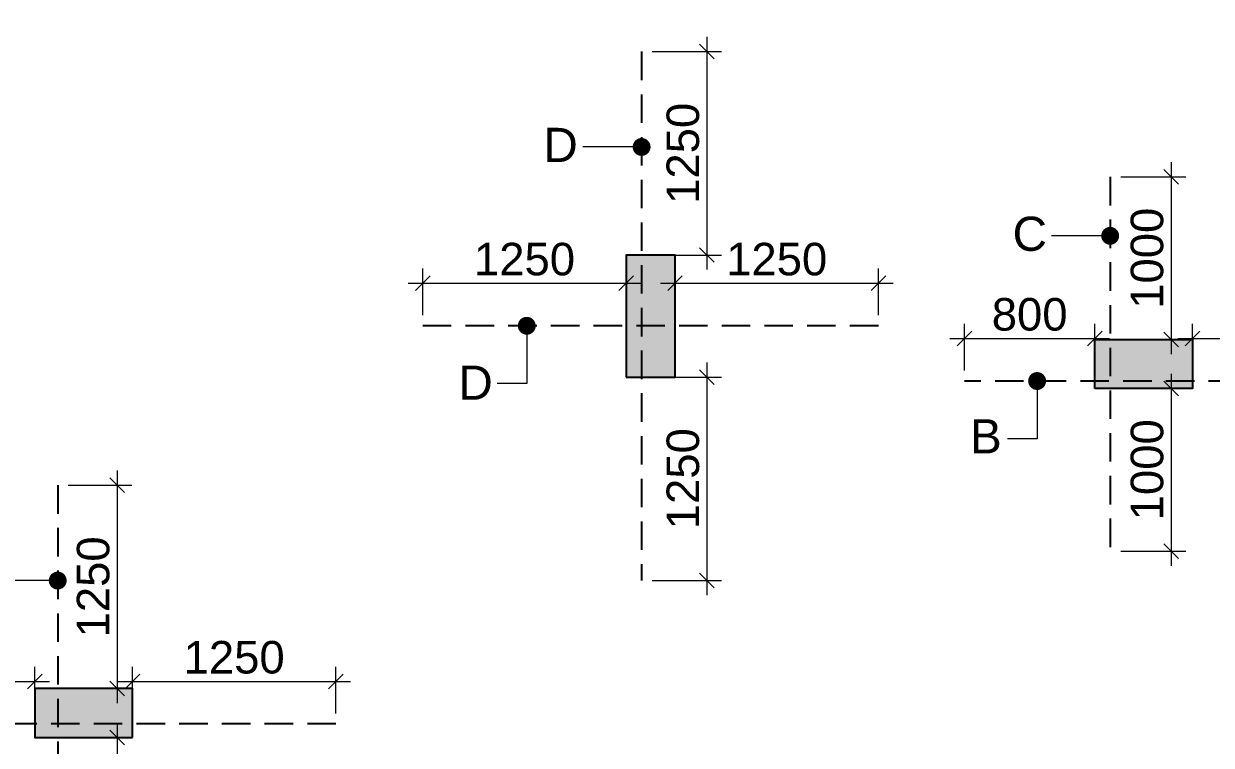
# Model space of a CAD drawing. Header units: millimetres. Extents: x 1123469 to 1883119, y -126924 to 196924.
# Drawn here: x 1529276 to 1536575, y 137606 to 142041 of the extents above; entities that cross this region are included whole.
import ezdxf

# ---------------------------------------------------------------- set-up
doc = ezdxf.new("R2010")
doc.units = ezdxf.units.MM
doc.header["$LTSCALE"] = 500
doc.header["$MEASUREMENT"] = 0
doc.header["$PDMODE"] = 34
doc.linetypes.add('CONTINOUS', pattern=[0])
doc.linetypes.add('HIDDEN', pattern=[0.375, 0.25, -0.125])
doc.layers.get('Defpoints').update_dxf_attribs({"lineweight": 0})
for name, color, linetype, lineweight in [('ARWO', 1, 'Continuous', 18), ('CUT OUT', 1, 'Continuous', 13), ('S - SUNK', 251, 'Continuous', 0), ('TOWER COL HATCH', 253, 'Continuous', 20)]:
    doc.layers.add(name, color=color, linetype=linetype, lineweight=lineweight)
for name, color, linetype in [('COL. DIM', 3, 'Continuous'), ('reinf.', 4, 'Continuous'), ('TEXT 1', 1, 'Continuous'), ('TOWER AREA COLUMN.', 6, 'Continuous')]:
    doc.layers.add(name, color=color, linetype=linetype)
doc.styles.add('3mm', font='arial.ttf')
doc.dimstyles.new('PARAMVEER', dxfattribs={"dimtxt": 200, "dimasz": 100, "dimexe": 0, "dimexo": 25, "dimgap": 10, "dimtad": 1, "dimdec": 0, "dimrnd": 5, "dimzin": 0, "dimdsep": 46, "dimtxsty": '3mm', "dimblk": 'OBLIQUE', "dimcen": 0.09, "dimdle": 75, "dimclrd": 1, "dimclre": 1, "dimclrt": 3, "dimadec": 0, "dimazin": 0, "dimtfac": 1, "dimtdec": 0, "dimtmove": 1, "dimatfit": 3, "dimfxl": 100, "dimtolj": 1, "dimtzin": 0, "dimlwd": 18, "dimlwe": 5, "dimarcsym": 0})
doc.dimstyles.new('PARAMVEER BEAM', dxfattribs={"dimtxt": 200, "dimasz": 100, "dimexe": 0, "dimexo": 0, "dimgap": 10, "dimtad": 1, "dimdec": 0, "dimzin": 0, "dimdsep": 46, "dimtxsty": '3mm', "dimblk": 'ARCHTICK', "dimcen": 0.09, "dimdle": 75, "dimclrd": 1, "dimclre": 1, "dimclrt": 3, "dimadec": 0, "dimazin": 0, "dimtfac": 1, "dimtdec": 0, "dimtmove": 1, "dimatfit": 3, "dimfxl": 100, "dimtolj": 1, "dimtzin": 0, "dimlwd": 18, "dimlwe": 5, "dimarcsym": 0})

# ---------------------------------------------------------------- blocks, each defined once
blk = doc.blocks.new('3tgra')
at = {"layer": 'TOWER COL HATCH'}
h = blk.add_hatch(color=253, dxfattribs=at)
h.dxf.hatch_style = 1
h.paths.add_polyline_path([(1372585.5, 76846.9), (1372285.5, 76846.9), (1372285.5, 77596.9), (1372585.5, 77596.9)])
h = blk.add_hatch(color=253, dxfattribs=at)
h.dxf.hatch_style = 1
h.paths.add_polyline_path([(1369705.6, 76776.9), (1369705.6, 77076.9), (1369105.6, 77076.9), (1369105.6, 76776.9)])
h = blk.add_hatch(color=253, dxfattribs=at)
h.dxf.hatch_style = 1
h.paths.add_polyline_path([(1375620.3, 74631.8), (1375620.3, 74931.8), (1376220.3, 74931.8), (1376220.3, 74631.8)])
at = {"layer": 'TOWER AREA COLUMN.', "color": 4}
for points in [[(1372585.5, 76846.9), (1372285.5, 76846.9), (1372285.5, 77596.9), (1372585.5, 77596.9)], [(1369705.6, 76776.9), (1369705.6, 77076.9), (1369105.6, 77076.9), (1369105.6, 76776.9)], [(1375620.3, 74631.8), (1375620.3, 74931.8), (1376220.3, 74931.8), (1376220.3, 74631.8)]]:
    blk.add_lwpolyline(points, close=True, dxfattribs=at)
blk = doc.blocks.new('_Oblique')
at = {"color": 0, "linetype": 'ByBlock', "lineweight": -2}
blk.add_line((-0.5, -0.5), (0.5, 0.5), dxfattribs=at)
blk = doc.blocks.new('*D1014')
at = {"layer": 'COL. DIM', "color": 1, "lineweight": 18, "ltscale": 10, "transparency": 16777216}
blk.add_line((1536328.9, 139889.4), (1536328.9, 138709.4), dxfattribs=at)
at = {"layer": 'COL. DIM', "color": 1, "linetype": 'CONTINOUS', "lineweight": 5, "ltscale": 10, "transparency": 16777216}
for p, q in [((1536018.9, 139799.4), (1536418.9, 139799.4)), ((1536018.9, 138799.4), (1536418.9, 138799.4))]:
    blk.add_line(p, q, dxfattribs=at)
at = {"layer": 'Defpoints', "color": 0, "ltscale": 10, "transparency": 16777216}
for p in [(1535953.9, 139799.4), (1535953.9, 138799.4), (1536328.9, 138799.4)]:
    blk.add_point(p, dxfattribs=at)
at = {"layer": 'COL. DIM', "color": 1, "lineweight": 18, "ltscale": 10, "transparency": 16777216, "xscale": 90, "yscale": 90, "zscale": 90}
for p, rotation in [((1536328.9, 139799.4), 90), ((1536328.9, 138799.4), 270)]:
    blk.add_blockref('_Oblique', p, dxfattribs=dict(at, rotation=rotation))
at = {"layer": 'COL. DIM', "color": 3, "ltscale": 10, "transparency": 16777216, "insert": (1536181.8, 139299.4), "char_height": 200, "attachment_point": 5, "rotation": 90, "style": '3mm'}
blk.add_mtext('\\A1;1000', dxfattribs=at)
blk = doc.blocks.new('_ArchTick')
at = {"color": 0, "linetype": 'ByBlock', "const_width": 0.15}
blk.add_lwpolyline([(-0.5, -0.5), (0.5, 0.5)], dxfattribs=at)
blk = doc.blocks.new('*D1015')
at = {"layer": 'COL. DIM', "color": 1, "linetype": 'CONTINOUS', "lineweight": 5, "ltscale": 10, "transparency": 16777216}
for p, q in [((1535059.2, 139909.8), (1535059.2, 140196.3)), ((1535859.2, 139909.8), (1535859.2, 140196.3))]:
    blk.add_line(p, q, dxfattribs=at)
at = {"layer": 'COL. DIM', "color": 1, "lineweight": 18, "ltscale": 10, "transparency": 16777216}
blk.add_line((1534969.2, 140106.3), (1535949.2, 140106.3), dxfattribs=at)
at = {"layer": 'Defpoints', "color": 0, "ltscale": 10, "transparency": 16777216}
for p in [(1535859.2, 140106.3), (1535059.2, 139844.8), (1535859.2, 139844.8)]:
    blk.add_point(p, dxfattribs=at)
at = {"layer": 'COL. DIM', "color": 1, "lineweight": 18, "ltscale": 10, "transparency": 16777216, "xscale": 90, "yscale": 90, "zscale": 90, "rotation": 180}
blk.add_blockref('_Oblique', (1535059.2, 140106.3), dxfattribs=at)
at = {"layer": 'COL. DIM', "color": 1, "lineweight": 18, "ltscale": 10, "transparency": 16777216, "xscale": 90, "yscale": 90, "zscale": 90}
blk.add_blockref('_Oblique', (1535859.2, 140106.3), dxfattribs=at)
at = {"layer": 'COL. DIM', "color": 3, "ltscale": 10, "transparency": 16777216, "insert": (1535459.2, 140253.4), "char_height": 200, "attachment_point": 5, "style": '3mm'}
blk.add_mtext('\\A1;800', dxfattribs=at)
blk = doc.blocks.new('*D1016')
at = {"layer": 'COL. DIM', "color": 1, "lineweight": 18, "ltscale": 10, "transparency": 16777216}
blk.add_line((1536328.9, 141189.4), (1536328.9, 140009.4), dxfattribs=at)
at = {"layer": 'COL. DIM', "color": 1, "linetype": 'CONTINOUS', "lineweight": 5, "ltscale": 10, "transparency": 16777216}
for p, q in [((1536018.9, 141099.4), (1536418.9, 141099.4)), ((1536018.9, 140099.4), (1536418.9, 140099.4))]:
    blk.add_line(p, q, dxfattribs=at)
at = {"layer": 'Defpoints', "color": 0, "ltscale": 10, "transparency": 16777216}
for p in [(1535953.9, 141099.4), (1535953.9, 140099.4), (1536328.9, 140099.4)]:
    blk.add_point(p, dxfattribs=at)
at = {"layer": 'COL. DIM', "color": 1, "lineweight": 18, "ltscale": 10, "transparency": 16777216, "xscale": 90, "yscale": 90, "zscale": 90}
for p, rotation in [((1536328.9, 141099.4), 90), ((1536328.9, 140099.4), 270)]:
    blk.add_blockref('_Oblique', p, dxfattribs=dict(at, rotation=rotation))
at = {"layer": 'COL. DIM', "color": 3, "ltscale": 10, "transparency": 16777216, "insert": (1536181.8, 140599.4), "char_height": 200, "attachment_point": 5, "rotation": 90, "style": '3mm'}
blk.add_mtext('\\A1;1000', dxfattribs=at)
blk = doc.blocks.new('*D1017')
at = {"layer": 'COL. DIM', "color": 1, "lineweight": 18, "ltscale": 10, "transparency": 16777216}
blk.add_line((1533475.8, 139959.4), (1533475.8, 138529.4), dxfattribs=at)
at = {"layer": 'COL. DIM', "color": 1, "linetype": 'CONTINOUS', "lineweight": 5, "ltscale": 10, "transparency": 16777216}
for p, q in [((1533139, 139869.4), (1533565.8, 139869.4)), ((1533139, 138619.4), (1533565.8, 138619.4))]:
    blk.add_line(p, q, dxfattribs=at)
at = {"layer": 'Defpoints', "color": 0, "ltscale": 10, "transparency": 16777216}
for p in [(1533074, 139869.4), (1533074, 138619.4), (1533475.8, 138619.4)]:
    blk.add_point(p, dxfattribs=at)
at = {"layer": 'COL. DIM', "color": 1, "lineweight": 18, "ltscale": 10, "transparency": 16777216, "xscale": 90, "yscale": 90, "zscale": 90}
for p, rotation in [((1533475.8, 139869.4), 90), ((1533475.8, 138619.4), 270)]:
    blk.add_blockref('_Oblique', p, dxfattribs=dict(at, rotation=rotation))
at = {"layer": 'COL. DIM', "color": 3, "ltscale": 10, "transparency": 16777216, "insert": (1533328.7, 139244.4), "char_height": 200, "attachment_point": 5, "rotation": 90, "style": '3mm'}
blk.add_mtext('\\A1;1250', dxfattribs=at)
blk = doc.blocks.new('*D1018')
at = {"layer": 'COL. DIM', "color": 1, "linetype": 'CONTINOUS', "lineweight": 5, "ltscale": 10, "transparency": 16777216}
for p, q in [((1531729.3, 140249.3), (1531729.3, 140535.8)), ((1532979.3, 140249.3), (1532979.3, 140535.8))]:
    blk.add_line(p, q, dxfattribs=at)
at = {"layer": 'COL. DIM', "color": 1, "lineweight": 18, "ltscale": 10, "transparency": 16777216}
blk.add_line((1531639.3, 140445.8), (1533069.3, 140445.8), dxfattribs=at)
at = {"layer": 'Defpoints', "color": 0, "ltscale": 10, "transparency": 16777216}
for p in [(1532979.3, 140445.8), (1531729.3, 140184.3), (1532979.3, 140184.3)]:
    blk.add_point(p, dxfattribs=at)
at = {"layer": 'COL. DIM', "color": 1, "lineweight": 18, "ltscale": 10, "transparency": 16777216, "xscale": 90, "yscale": 90, "zscale": 90, "rotation": 180}
blk.add_blockref('_Oblique', (1531729.3, 140445.8), dxfattribs=at)
at = {"layer": 'COL. DIM', "color": 1, "lineweight": 18, "ltscale": 10, "transparency": 16777216, "xscale": 90, "yscale": 90, "zscale": 90}
blk.add_blockref('_Oblique', (1532979.3, 140445.8), dxfattribs=at)
at = {"layer": 'COL. DIM', "color": 3, "ltscale": 10, "transparency": 16777216, "insert": (1532354.3, 140592.9), "char_height": 200, "attachment_point": 5, "style": '3mm'}
blk.add_mtext('\\A1;1250', dxfattribs=at)
blk = doc.blocks.new('*D1019')
at = {"layer": 'COL. DIM', "color": 1, "lineweight": 18, "ltscale": 10, "transparency": 16777216}
blk.add_line((1533475.8, 141959.4), (1533475.8, 140529.4), dxfattribs=at)
at = {"layer": 'COL. DIM', "color": 1, "linetype": 'CONTINOUS', "lineweight": 5, "ltscale": 10, "transparency": 16777216}
for p, q in [((1533139, 141869.4), (1533565.8, 141869.4)), ((1533139, 140619.4), (1533565.8, 140619.4))]:
    blk.add_line(p, q, dxfattribs=at)
at = {"layer": 'Defpoints', "color": 0, "ltscale": 10, "transparency": 16777216}
for p in [(1533074, 141869.4), (1533074, 140619.4), (1533475.8, 140619.4)]:
    blk.add_point(p, dxfattribs=at)
at = {"layer": 'COL. DIM', "color": 1, "lineweight": 18, "ltscale": 10, "transparency": 16777216, "xscale": 90, "yscale": 90, "zscale": 90}
for p, rotation in [((1533475.8, 141869.4), 90), ((1533475.8, 140619.4), 270)]:
    blk.add_blockref('_Oblique', p, dxfattribs=dict(at, rotation=rotation))
at = {"layer": 'COL. DIM', "color": 3, "ltscale": 10, "transparency": 16777216, "insert": (1533328.7, 141244.4), "char_height": 200, "attachment_point": 5, "rotation": 90, "style": '3mm'}
blk.add_mtext('\\A1;1250', dxfattribs=at)
blk = doc.blocks.new('*D1020')
at = {"layer": 'COL. DIM', "color": 1, "linetype": 'CONTINOUS', "lineweight": 5, "ltscale": 10, "transparency": 16777216}
for p, q in [((1536459.2, 139909.8), (1536459.2, 140196.3)), ((1537259.2, 139909.8), (1537259.2, 140196.3))]:
    blk.add_line(p, q, dxfattribs=at)
at = {"layer": 'COL. DIM', "color": 1, "lineweight": 18, "ltscale": 10, "transparency": 16777216}
blk.add_line((1536369.2, 140106.3), (1537349.2, 140106.3), dxfattribs=at)
at = {"layer": 'Defpoints', "color": 0, "ltscale": 10, "transparency": 16777216}
for p in [(1537259.2, 140106.3), (1536459.2, 139844.8), (1537259.2, 139844.8)]:
    blk.add_point(p, dxfattribs=at)
at = {"layer": 'COL. DIM', "color": 1, "lineweight": 18, "ltscale": 10, "transparency": 16777216, "xscale": 90, "yscale": 90, "zscale": 90, "rotation": 180}
blk.add_blockref('_Oblique', (1536459.2, 140106.3), dxfattribs=at)
at = {"layer": 'COL. DIM', "color": 1, "lineweight": 18, "ltscale": 10, "transparency": 16777216, "xscale": 90, "yscale": 90, "zscale": 90}
blk.add_blockref('_Oblique', (1537259.2, 140106.3), dxfattribs=at)
at = {"layer": 'COL. DIM', "color": 3, "ltscale": 10, "transparency": 16777216, "insert": (1536859.2, 140253.4), "char_height": 200, "attachment_point": 5, "style": '3mm'}
blk.add_mtext('\\A1;800', dxfattribs=at)
blk = doc.blocks.new('*D1021')
at = {"layer": 'COL. DIM', "color": 1, "linetype": 'CONTINOUS', "lineweight": 5, "ltscale": 10, "transparency": 16777216}
for p, q in [((1533279.3, 140249.3), (1533279.3, 140535.8)), ((1534529.3, 140249.3), (1534529.3, 140535.8))]:
    blk.add_line(p, q, dxfattribs=at)
at = {"layer": 'COL. DIM', "color": 1, "lineweight": 18, "ltscale": 10, "transparency": 16777216}
blk.add_line((1533189.3, 140445.8), (1534619.3, 140445.8), dxfattribs=at)
at = {"layer": 'Defpoints', "color": 0, "ltscale": 10, "transparency": 16777216}
for p in [(1534529.3, 140445.8), (1533279.3, 140184.3), (1534529.3, 140184.3)]:
    blk.add_point(p, dxfattribs=at)
at = {"layer": 'COL. DIM', "color": 1, "lineweight": 18, "ltscale": 10, "transparency": 16777216, "xscale": 90, "yscale": 90, "zscale": 90, "rotation": 180}
blk.add_blockref('_Oblique', (1533279.3, 140445.8), dxfattribs=at)
at = {"layer": 'COL. DIM', "color": 1, "lineweight": 18, "ltscale": 10, "transparency": 16777216, "xscale": 90, "yscale": 90, "zscale": 90}
blk.add_blockref('_Oblique', (1534529.3, 140445.8), dxfattribs=at)
at = {"layer": 'COL. DIM', "color": 3, "ltscale": 10, "transparency": 16777216, "insert": (1533904.3, 140592.9), "char_height": 200, "attachment_point": 5, "style": '3mm'}
blk.add_mtext('\\A1;1250', dxfattribs=at)
blk = doc.blocks.new('*D1025')
at = {"layer": 'COL. DIM', "color": 1, "lineweight": 18, "ltscale": 10, "transparency": 16777216}
blk.add_line((1529851.1, 137744.3), (1529851.1, 136314.3), dxfattribs=at)
at = {"layer": 'COL. DIM', "color": 1, "linetype": 'CONTINOUS', "lineweight": 5, "ltscale": 10, "transparency": 16777216}
for p, q in [((1529550.1, 137654.3), (1529941.1, 137654.3)), ((1529550.1, 136404.3), (1529941.1, 136404.3))]:
    blk.add_line(p, q, dxfattribs=at)
at = {"layer": 'Defpoints', "color": 0, "ltscale": 10, "transparency": 16777216}
for p in [(1529485.1, 137654.3), (1529485.1, 136404.3), (1529851.1, 136404.3)]:
    blk.add_point(p, dxfattribs=at)
at = {"layer": 'COL. DIM', "color": 1, "lineweight": 18, "ltscale": 10, "transparency": 16777216, "xscale": 90, "yscale": 90, "zscale": 90}
for p, rotation in [((1529851.1, 137654.3), 90), ((1529851.1, 136404.3), 270)]:
    blk.add_blockref('_Oblique', p, dxfattribs=dict(at, rotation=rotation))
at = {"layer": 'COL. DIM', "color": 3, "ltscale": 10, "transparency": 16777216, "insert": (1529703.9, 137029.3), "char_height": 200, "attachment_point": 5, "rotation": 90, "style": '3mm'}
blk.add_mtext('\\A1;1250', dxfattribs=at)
blk = doc.blocks.new('*D1026')
at = {"layer": 'COL. DIM', "color": 1, "linetype": 'CONTINOUS', "lineweight": 5, "ltscale": 10, "transparency": 16777216}
for p, q in [((1528094.6, 137802.1), (1528094.6, 138088.6)), ((1529344.6, 137802.1), (1529344.6, 138088.6))]:
    blk.add_line(p, q, dxfattribs=at)
at = {"layer": 'COL. DIM', "color": 1, "lineweight": 18, "ltscale": 10, "transparency": 16777216}
blk.add_line((1528004.6, 137998.6), (1529434.6, 137998.6), dxfattribs=at)
at = {"layer": 'Defpoints', "color": 0, "ltscale": 10, "transparency": 16777216}
for p in [(1529344.6, 137998.6), (1528094.6, 137737.1), (1529344.6, 137737.1)]:
    blk.add_point(p, dxfattribs=at)
at = {"layer": 'COL. DIM', "color": 1, "lineweight": 18, "ltscale": 10, "transparency": 16777216, "xscale": 90, "yscale": 90, "zscale": 90, "rotation": 180}
blk.add_blockref('_Oblique', (1528094.6, 137998.6), dxfattribs=at)
at = {"layer": 'COL. DIM', "color": 1, "lineweight": 18, "ltscale": 10, "transparency": 16777216, "xscale": 90, "yscale": 90, "zscale": 90}
blk.add_blockref('_Oblique', (1529344.6, 137998.6), dxfattribs=at)
at = {"layer": 'COL. DIM', "color": 3, "ltscale": 10, "transparency": 16777216, "insert": (1528719.6, 138145.7), "char_height": 200, "attachment_point": 5, "style": '3mm'}
blk.add_mtext('\\A1;1250', dxfattribs=at)
blk = doc.blocks.new('*D1027')
at = {"layer": 'COL. DIM', "color": 1, "lineweight": 18, "ltscale": 10, "transparency": 16777216}
blk.add_line((1529851.1, 139294.3), (1529851.1, 137864.3), dxfattribs=at)
at = {"layer": 'COL. DIM', "color": 1, "linetype": 'CONTINOUS', "lineweight": 5, "ltscale": 10, "transparency": 16777216}
for p, q in [((1529550.1, 139204.3), (1529941.1, 139204.3)), ((1529550.1, 137954.3), (1529941.1, 137954.3))]:
    blk.add_line(p, q, dxfattribs=at)
at = {"layer": 'Defpoints', "color": 0, "ltscale": 10, "transparency": 16777216}
for p in [(1529485.1, 139204.3), (1529485.1, 137954.3), (1529851.1, 137954.3)]:
    blk.add_point(p, dxfattribs=at)
at = {"layer": 'COL. DIM', "color": 1, "lineweight": 18, "ltscale": 10, "transparency": 16777216, "xscale": 90, "yscale": 90, "zscale": 90}
for p, rotation in [((1529851.1, 139204.3), 90), ((1529851.1, 137954.3), 270)]:
    blk.add_blockref('_Oblique', p, dxfattribs=dict(at, rotation=rotation))
at = {"layer": 'COL. DIM', "color": 3, "ltscale": 10, "transparency": 16777216, "insert": (1529703.9, 138579.3), "char_height": 200, "attachment_point": 5, "rotation": 90, "style": '3mm'}
blk.add_mtext('\\A1;1250', dxfattribs=at)
blk = doc.blocks.new('*D1028')
at = {"layer": 'COL. DIM', "color": 1, "linetype": 'CONTINOUS', "lineweight": 5, "ltscale": 10, "transparency": 16777216}
for p, q in [((1529944.6, 137802.1), (1529944.6, 138088.6)), ((1531194.6, 137802.1), (1531194.6, 138088.6))]:
    blk.add_line(p, q, dxfattribs=at)
at = {"layer": 'COL. DIM', "color": 1, "lineweight": 18, "ltscale": 10, "transparency": 16777216}
blk.add_line((1529854.6, 137998.6), (1531284.6, 137998.6), dxfattribs=at)
at = {"layer": 'Defpoints', "color": 0, "ltscale": 10, "transparency": 16777216}
for p in [(1531194.6, 137998.6), (1529944.6, 137737.1), (1531194.6, 137737.1)]:
    blk.add_point(p, dxfattribs=at)
at = {"layer": 'COL. DIM', "color": 1, "lineweight": 18, "ltscale": 10, "transparency": 16777216, "xscale": 90, "yscale": 90, "zscale": 90, "rotation": 180}
blk.add_blockref('_Oblique', (1529944.6, 137998.6), dxfattribs=at)
at = {"layer": 'COL. DIM', "color": 1, "lineweight": 18, "ltscale": 10, "transparency": 16777216, "xscale": 90, "yscale": 90, "zscale": 90}
blk.add_blockref('_Oblique', (1531194.6, 137998.6), dxfattribs=at)
at = {"layer": 'COL. DIM', "color": 3, "ltscale": 10, "transparency": 16777216, "insert": (1530569.6, 138145.7), "char_height": 200, "attachment_point": 5, "style": '3mm'}
blk.add_mtext('\\A1;1250', dxfattribs=at)
blk = doc.blocks.new('*D2624')
at = {"layer": 'COL. DIM', "color": 1, "linetype": 'CONTINOUS', "lineweight": 5, "ltscale": 10, "transparency": 16777216}
for p, q in [((1726903.3, 142855.3), (1726903.3, 142349.5)), ((1727203.3, 141672.5), (1727203.3, 142529.5))]:
    blk.add_line(p, q, dxfattribs=at)
at = {"layer": 'COL. DIM', "color": 1, "lineweight": 18, "ltscale": 10, "transparency": 16777216}
blk.add_line((1726813.3, 142439.5), (1727293.3, 142439.5), dxfattribs=at)
at = {"layer": 'Defpoints', "color": 0, "ltscale": 10, "transparency": 16777216}
for p in [(1726903.3, 142920.3), (1727203.3, 142439.5), (1727203.3, 141607.5), (1405055.6, 139394.2), (1364890.6, 126979.3), (1364890.6, 124332.9)]:
    blk.add_point(p, dxfattribs=at)
at = {"layer": 'S - SUNK', "color": 1, "lineweight": 18, "ltscale": 10, "transparency": 16777216}
blk.add_line((1405130.6, 124332.9), (1364815.6, 124332.9), dxfattribs=at)
at = {"layer": 'S - SUNK', "color": 1, "lineweight": 5, "ltscale": 10, "transparency": 16777216}
for p, q in [((1364890.6, 124333.1), (1364890.6, 124332.9)), ((1405055.6, 124333.1), (1405055.6, 124332.9))]:
    blk.add_line(p, q, dxfattribs=at)
at = {"layer": 'COL. DIM', "color": 1, "lineweight": 18, "ltscale": 10, "transparency": 16777216, "xscale": 90, "yscale": 90, "zscale": 90, "rotation": 180}
blk.add_blockref('_Oblique', (1726903.3, 142439.5), dxfattribs=at)
at = {"layer": 'COL. DIM', "color": 1, "lineweight": 18, "ltscale": 10, "transparency": 16777216, "xscale": 90, "yscale": 90, "zscale": 90}
blk.add_blockref('_Oblique', (1727203.3, 142439.5), dxfattribs=at)
at = {"layer": 'S - SUNK', "color": 1, "lineweight": 18, "ltscale": 10, "transparency": 16777216, "xscale": 100, "yscale": 100, "zscale": 100, "rotation": 180}
blk.add_blockref('_Oblique', (1364890.6, 124332.9), dxfattribs=at)
at = {"layer": 'S - SUNK', "color": 1, "lineweight": 18, "ltscale": 10, "transparency": 16777216, "xscale": 100, "yscale": 100, "zscale": 100}
blk.add_blockref('_Oblique', (1405055.6, 124332.9), dxfattribs=at)
at = {"layer": 'COL. DIM', "color": 3, "ltscale": 10, "transparency": 16777216, "insert": (1727053.3, 142586.6), "char_height": 200, "attachment_point": 5, "style": '3mm'}
blk.add_mtext('\\A1;300', dxfattribs=at)
at = {"layer": 'S - SUNK', "color": 3, "ltscale": 10, "transparency": 16777216, "insert": (1384973.1, 124445), "char_height": 200, "attachment_point": 5, "style": '3mm'}
blk.add_mtext('\\A1;40165', dxfattribs=at)
blk = doc.blocks.new('*D2625')
at = {"layer": 'COL. DIM', "color": 1, "lineweight": 18, "ltscale": 10, "transparency": 16777216}
blk.add_line((1725455.6, 141997.5), (1725455.6, 141517.5), dxfattribs=at)
at = {"layer": 'COL. DIM', "color": 1, "linetype": 'CONTINOUS', "lineweight": 5, "ltscale": 10, "transparency": 16777216}
for p, q in [((1725012.2, 141907.5), (1725545.6, 141907.5)), ((1724393.3, 141607.5), (1725545.6, 141607.5))]:
    blk.add_line(p, q, dxfattribs=at)
at = {"layer": 'Defpoints', "color": 0, "ltscale": 10, "transparency": 16777216}
for p in [(1358872.1, 158914.1), (1431760.6, 158914.1), (1724947.2, 141907.5), (1724328.3, 141607.5), (1725455.6, 141607.5), (1442850.6, 126979.3)]:
    blk.add_point(p, dxfattribs=at)
at = {"layer": 'S - SUNK', "color": 1, "lineweight": 18, "ltscale": 10, "transparency": 16777216}
blk.add_line((1358872.1, 126904.3), (1358872.1, 158989.1), dxfattribs=at)
at = {"layer": 'S - SUNK', "color": 1, "lineweight": 5, "ltscale": 10, "transparency": 16777216}
for p, q in [((1358872.3, 158914.1), (1358872.1, 158914.1)), ((1358872.3, 126979.3), (1358872.1, 126979.3))]:
    blk.add_line(p, q, dxfattribs=at)
at = {"layer": 'COL. DIM', "color": 1, "lineweight": 18, "ltscale": 10, "transparency": 16777216, "xscale": 90, "yscale": 90, "zscale": 90}
for p, rotation in [((1725455.6, 141907.5), 90), ((1725455.6, 141607.5), 270)]:
    blk.add_blockref('_Oblique', p, dxfattribs=dict(at, rotation=rotation))
at = {"layer": 'S - SUNK', "color": 1, "lineweight": 18, "ltscale": 10, "transparency": 16777216, "xscale": 100, "yscale": 100, "zscale": 100}
for p, rotation in [((1358872.1, 158914.1), 90), ((1358872.1, 126979.3), 270)]:
    blk.add_blockref('_Oblique', p, dxfattribs=dict(at, rotation=rotation))
at = {"layer": 'COL. DIM', "color": 3, "ltscale": 10, "transparency": 16777216, "insert": (1725308.4, 141757.5), "char_height": 200, "attachment_point": 5, "rotation": 90, "style": '3mm'}
blk.add_mtext('\\A1;300', dxfattribs=at)
at = {"layer": 'S - SUNK', "color": 3, "ltscale": 10, "transparency": 16777216, "insert": (1358759.9, 142946.7), "char_height": 200, "attachment_point": 5, "rotation": 90, "style": '3mm'}
blk.add_mtext('\\A1;31935', dxfattribs=at)
blk = doc.blocks.new('*D2626')
at = {"layer": 'COL. DIM', "color": 1, "linetype": 'CONTINOUS', "lineweight": 5, "ltscale": 10, "transparency": 16777216}
for p, q in [((1716598.3, 143871.7), (1716598.3, 143375.6)), ((1716298.3, 143802.5), (1716298.3, 143375.6))]:
    blk.add_line(p, q, dxfattribs=at)
at = {"layer": 'COL. DIM', "color": 1, "lineweight": 18, "ltscale": 10, "transparency": 16777216}
for p, q in [((1716688.3, 143465.6), (1716208.3, 143465.6)), ((1717247, 143465.6), (1716598.3, 143465.6))]:
    blk.add_line(p, q, dxfattribs=at)
at = {"layer": 'Defpoints', "color": 0, "ltscale": 10, "transparency": 16777216}
for p in [(1716598.3, 143936.7), (1716298.3, 143867.5), (1716298.3, 143465.6), (1390780.6, 139394.2), (1405055.6, 139394.2), (1405055.6, 138200.6)]:
    blk.add_point(p, dxfattribs=at)
at = {"layer": 'S - SUNK', "color": 1, "lineweight": 18, "ltscale": 10, "transparency": 16777216}
blk.add_line((1390705.6, 138200.6), (1405130.6, 138200.6), dxfattribs=at)
at = {"layer": 'S - SUNK', "color": 1, "lineweight": 5, "ltscale": 10, "transparency": 16777216}
for p, q in [((1390780.6, 138200.7), (1390780.6, 138200.6)), ((1405055.6, 138200.7), (1405055.6, 138200.6))]:
    blk.add_line(p, q, dxfattribs=at)
at = {"layer": 'COL. DIM', "color": 1, "lineweight": 18, "ltscale": 10, "transparency": 16777216, "xscale": 90, "yscale": 90, "zscale": 90, "rotation": 180}
blk.add_blockref('_Oblique', (1716298.3, 143465.6), dxfattribs=at)
at = {"layer": 'COL. DIM', "color": 1, "lineweight": 18, "ltscale": 10, "transparency": 16777216, "xscale": 90, "yscale": 90, "zscale": 90}
blk.add_blockref('_Oblique', (1716598.3, 143465.6), dxfattribs=at)
at = {"layer": 'S - SUNK', "color": 1, "lineweight": 18, "ltscale": 10, "transparency": 16777216, "xscale": 100, "yscale": 100, "zscale": 100, "rotation": 180}
blk.add_blockref('_Oblique', (1390780.6, 138200.6), dxfattribs=at)
at = {"layer": 'S - SUNK', "color": 1, "lineweight": 18, "ltscale": 10, "transparency": 16777216, "xscale": 100, "yscale": 100, "zscale": 100}
blk.add_blockref('_Oblique', (1405055.6, 138200.6), dxfattribs=at)
at = {"layer": 'COL. DIM', "color": 3, "ltscale": 10, "transparency": 16777216, "insert": (1716981.5, 143612.8), "char_height": 200, "attachment_point": 5, "style": '3mm'}
blk.add_mtext('\\A1;300', dxfattribs=at)
at = {"layer": 'S - SUNK', "color": 3, "ltscale": 10, "transparency": 16777216, "insert": (1397918.1, 138312.7), "char_height": 200, "attachment_point": 5, "style": '3mm'}
blk.add_mtext('\\A1;14275', dxfattribs=at)
blk = doc.blocks.new('*D3556')
at = {"layer": 'COL. DIM', "color": 1, "lineweight": 18, "ltscale": 10, "transparency": 16777216}
blk.add_line((1817173.9, 134747.8), (1817173.9, 133597.8), dxfattribs=at)
at = {"layer": 'COL. DIM', "color": 1, "linetype": 'CONTINOUS', "lineweight": 5, "ltscale": 10, "transparency": 16777216}
for p, q in [((1817863.7, 134657.8), (1817083.9, 134657.8)), ((1816402.2, 133687.8), (1817263.9, 133687.8))]:
    blk.add_line(p, q, dxfattribs=at)
at = {"layer": 'Defpoints', "color": 0, "ltscale": 10, "transparency": 16777216}
for p in [(1417087.7, 156599.2), (1417240.6, 156599.2), (1417240.6, 155194.2), (1817928.7, 134657.8), (1816337.2, 133687.8), (1817173.9, 133687.8)]:
    blk.add_point(p, dxfattribs=at)
at = {"layer": 'S - SUNK', "color": 1, "lineweight": 18, "ltscale": 10, "transparency": 16777216}
blk.add_line((1417087.7, 155119.2), (1417087.7, 156674.2), dxfattribs=at)
at = {"layer": 'S - SUNK', "color": 1, "lineweight": 5, "ltscale": 10, "transparency": 16777216}
for p, q in [((1417087.8, 156599.2), (1417087.7, 156599.2)), ((1417087.8, 155194.2), (1417087.7, 155194.2))]:
    blk.add_line(p, q, dxfattribs=at)
at = {"layer": 'COL. DIM', "color": 1, "lineweight": 18, "ltscale": 10, "transparency": 16777216, "xscale": 90, "yscale": 90, "zscale": 90}
for p, rotation in [((1817173.9, 134657.8), 90), ((1817173.9, 133687.8), 270)]:
    blk.add_blockref('_Oblique', p, dxfattribs=dict(at, rotation=rotation))
at = {"layer": 'S - SUNK', "color": 1, "lineweight": 18, "ltscale": 10, "transparency": 16777216, "xscale": 100, "yscale": 100, "zscale": 100}
for p, rotation in [((1417087.7, 156599.2), 90), ((1417087.7, 155194.2), 270)]:
    blk.add_blockref('_Oblique', p, dxfattribs=dict(at, rotation=rotation))
at = {"layer": 'COL. DIM', "color": 3, "ltscale": 10, "transparency": 16777216, "insert": (1817026.8, 134172.8), "char_height": 200, "attachment_point": 5, "rotation": 90, "style": '3mm'}
blk.add_mtext('\\A1;970', dxfattribs=at)
at = {"layer": 'S - SUNK', "color": 3, "ltscale": 10, "transparency": 16777216, "insert": (1416975.6, 155896.7), "char_height": 200, "attachment_point": 5, "rotation": 90, "style": '3mm'}
blk.add_mtext('\\A1;1405', dxfattribs=at)

msp = doc.modelspace()

# ---------------------------------------------------------------- linework, layer by layer
at = {"layer": 'reinf.', "color": 4, "linetype": 'HIDDEN', "ltscale": 1.4}
for p, q in [((1533074, 141869.4), (1533074, 138619.4)), ((1535953.9, 141099.4), (1535953.9, 138799.4)), ((1534529.3, 140184.3), (1531729.3, 140184.3)), ((1537259.2, 139844.8), (1535059.2, 139844.8)), ((1529485.1, 139204.3), (1529485.1, 136404.3)), ((1531194.6, 137737.1), (1528094.6, 137737.1))]:
    msp.add_line(p, q, dxfattribs=at)

# ---------------------------------------------------------------- block references
at = {"layer": 'CUT OUT', "color": 4, "xscale": -1}
msp.add_blockref('3tgra', (2905564.9, 63022.5), dxfattribs=at)

# ---------------------------------------------------------------- texts
at = {"layer": 'TEXT 1', "color": 2, "linetype": 'ByBlock', "style": '3mm'}
for s, p in [('D', (1532470.2, 141191.1, -0.1)), ('C', (1535354.1, 140645, -0.1)), ('D', (1531947.8, 139730, -0.1)), ('B', (1535092.3, 139400.2, -0.1))]:
    msp.add_text(s, height=210, dxfattribs=at).set_placement(p)

# ---------------------------------------------------------------- dimensions: what is measured, and where the dimension line sits
at = {"layer": 'COL. DIM', "color": 6, "ltscale": 10}
for base, p1, p2, angle, picture, middle in [((1725455.6, 141607.5), (1724947.2, 141907.5), (1724328.3, 141607.5), 90, '*D2625', (1725455.6, 141757.5)), ((1716298.3, 143465.6), (1716598.3, 143936.7), (1716298.3, 143867.5), 180, '*D2626', (1716981.5, 143465.6))]:
    dim = msp.add_linear_dim(base=base, p1=p1, p2=p2, angle=angle, dimstyle='PARAMVEER', override={"dimasz": 90, "dimexe": 90, "dimexo": 65, "dimgap": 45, "dimpost": '\\X', "dimdle": 90, "dimfxl": 0.18, "dimarcsym": 1}, dxfattribs=at)
    dim.commit()
    dim.dimension.update_dxf_attribs({"geometry": picture, "text_midpoint": middle, "dimtype": 160})
for base, p1, p2, angle, picture, middle in [((1817173.9, 133687.8), (1817928.7, 134657.8), (1816337.2, 133687.8), 90, '*D3556', (1817026.8, 134172.8)), ((1533475.8, 140619.4), (1533074, 141869.4), (1533074, 140619.4), 90, '*D1019', (1533328.7, 141244.4)), ((1536328.9, 140099.4), (1535953.9, 141099.4), (1535953.9, 140099.4), 90, '*D1016', (1536181.8, 140599.4)), ((1532979.3, 140445.8), (1531729.3, 140184.3), (1532979.3, 140184.3), 0, '*D1018', (1532354.3, 140592.9)), ((1534529.3, 140445.8), (1533279.3, 140184.3), (1534529.3, 140184.3), 0, '*D1021', (1533904.3, 140592.9)), ((1535859.2, 140106.3), (1535059.2, 139844.8), (1535859.2, 139844.8), 0, '*D1015', (1535459.2, 140253.4)), ((1537259.2, 140106.3), (1536459.2, 139844.8), (1537259.2, 139844.8), 0, '*D1020', (1536859.2, 140253.4)), ((1533475.8, 138619.4), (1533074, 139869.4), (1533074, 138619.4), 90, '*D1017', (1533328.7, 139244.4)), ((1536328.9, 138799.4), (1535953.9, 139799.4), (1535953.9, 138799.4), 90, '*D1014', (1536181.8, 139299.4)), ((1529851.1, 137954.3), (1529485.1, 139204.3), (1529485.1, 137954.3), 90, '*D1027', (1529703.9, 138579.3)), ((1529851.1, 136404.3), (1529485.1, 137654.3), (1529485.1, 136404.3), 90, '*D1025', (1529703.9, 137029.3))]:
    dim = msp.add_linear_dim(base=base, p1=p1, p2=p2, angle=angle, dimstyle='PARAMVEER', override={"dimasz": 90, "dimexe": 90, "dimexo": 65, "dimgap": 45, "dimpost": '\\X', "dimdle": 90, "dimfxl": 0.18, "dimarcsym": 1}, dxfattribs=at)
    dim.commit()
    dim.dimension.update_dxf_attribs({"geometry": picture, "text_midpoint": middle})
dim = msp.add_linear_dim(base=(1727203.3, 142439.5), p1=(1726903.3, 142920.3), p2=(1727203.3, 141607.5), dimstyle='PARAMVEER', override={"dimasz": 90, "dimexe": 90, "dimexo": 65, "dimgap": 45, "dimpost": '\\X', "dimdle": 90, "dimfxl": 0.18, "dimarcsym": 1}, dxfattribs=at)
dim.commit()
dim.dimension.update_dxf_attribs({"geometry": '*D2624', "text_midpoint": (1727053.3, 142439.5), "dimtype": 160})
for base, p1, p2, picture, middle in [((1529344.6, 137998.6), (1528094.6, 137737.1), (1529344.6, 137737.1), '*D1026', (1528719.6, 138145.7)), ((1531194.6, 137998.6), (1529944.6, 137737.1), (1531194.6, 137737.1), '*D1028', (1530569.6, 138145.7))]:
    dim = msp.add_linear_dim(base=base, p1=p1, p2=p2, dimstyle='PARAMVEER', override={"dimasz": 90, "dimexe": 90, "dimexo": 65, "dimgap": 45, "dimpost": '\\X', "dimdle": 90, "dimfxl": 0.18, "dimarcsym": 1}, dxfattribs=at)
    dim.commit()
    dim.dimension.update_dxf_attribs({"geometry": picture, "text_midpoint": middle})
at = {"layer": 'S - SUNK', "color": 4, "ltscale": 10}
for base, p1, p2, picture, middle in [((1358872.1, 158914.1), (1442850.6, 126979.3), (1431760.6, 158914.1), '*D2625', (1358759.9, 142946.7)), ((1417087.7, 156599.2), (1417240.6, 155194.2), (1417240.6, 156599.2), '*D3556', (1416975.6, 155896.7))]:
    dim = msp.add_linear_dim(base=base, p1=p1, p2=p2, angle=90, dimstyle='PARAMVEER', override={"dimpost": '\\X', "dimfxl": 0.15, "dimfxlon": 1, "dimarcsym": 1}, dxfattribs=at)
    dim.commit()
    dim.dimension.update_dxf_attribs({"geometry": picture, "text_midpoint": middle})
for base, p1, p2, picture, middle in [((1405055.6, 138200.6), (1390780.6, 139394.2), (1405055.6, 139394.2), '*D2626', (1397918.1, 138312.7)), ((1364890.6, 124332.9), (1405055.6, 139394.2), (1364890.6, 126979.3), '*D2624', (1384973.1, 124445))]:
    dim = msp.add_linear_dim(base=base, p1=p1, p2=p2, dimstyle='PARAMVEER', override={"dimpost": '\\X', "dimfxl": 0.15, "dimfxlon": 1, "dimarcsym": 1}, dxfattribs=at)
    dim.commit()
    dim.dimension.update_dxf_attribs({"geometry": picture, "text_midpoint": middle})

# ---------------------------------------------------------------- leaders
at = {"layer": 'ARWO', "color": 1}
for points in [[(1533074, 141283.5), (1532713.5, 141283.5)], [(1535953.9, 140737.3), (1535593.4, 140737.3)], [(1532368.2, 140184.3), (1532368.2, 139829.5), (1532185.7, 139829.5)], [(1535505, 139844.8), (1535505, 139490), (1535322.6, 139490)], [(1529485.1, 138618.4), (1529124.7, 138618.4)]]:
    msp.add_leader(points, dimstyle='PARAMVEER BEAM', override={"dimasz": 110, "dimtad": 0, "dimldrblk": 'Dot', "dimfxl": 0, "dimarcsym": 1}, dxfattribs=at)

doc.saveas('drawing.dxf')
